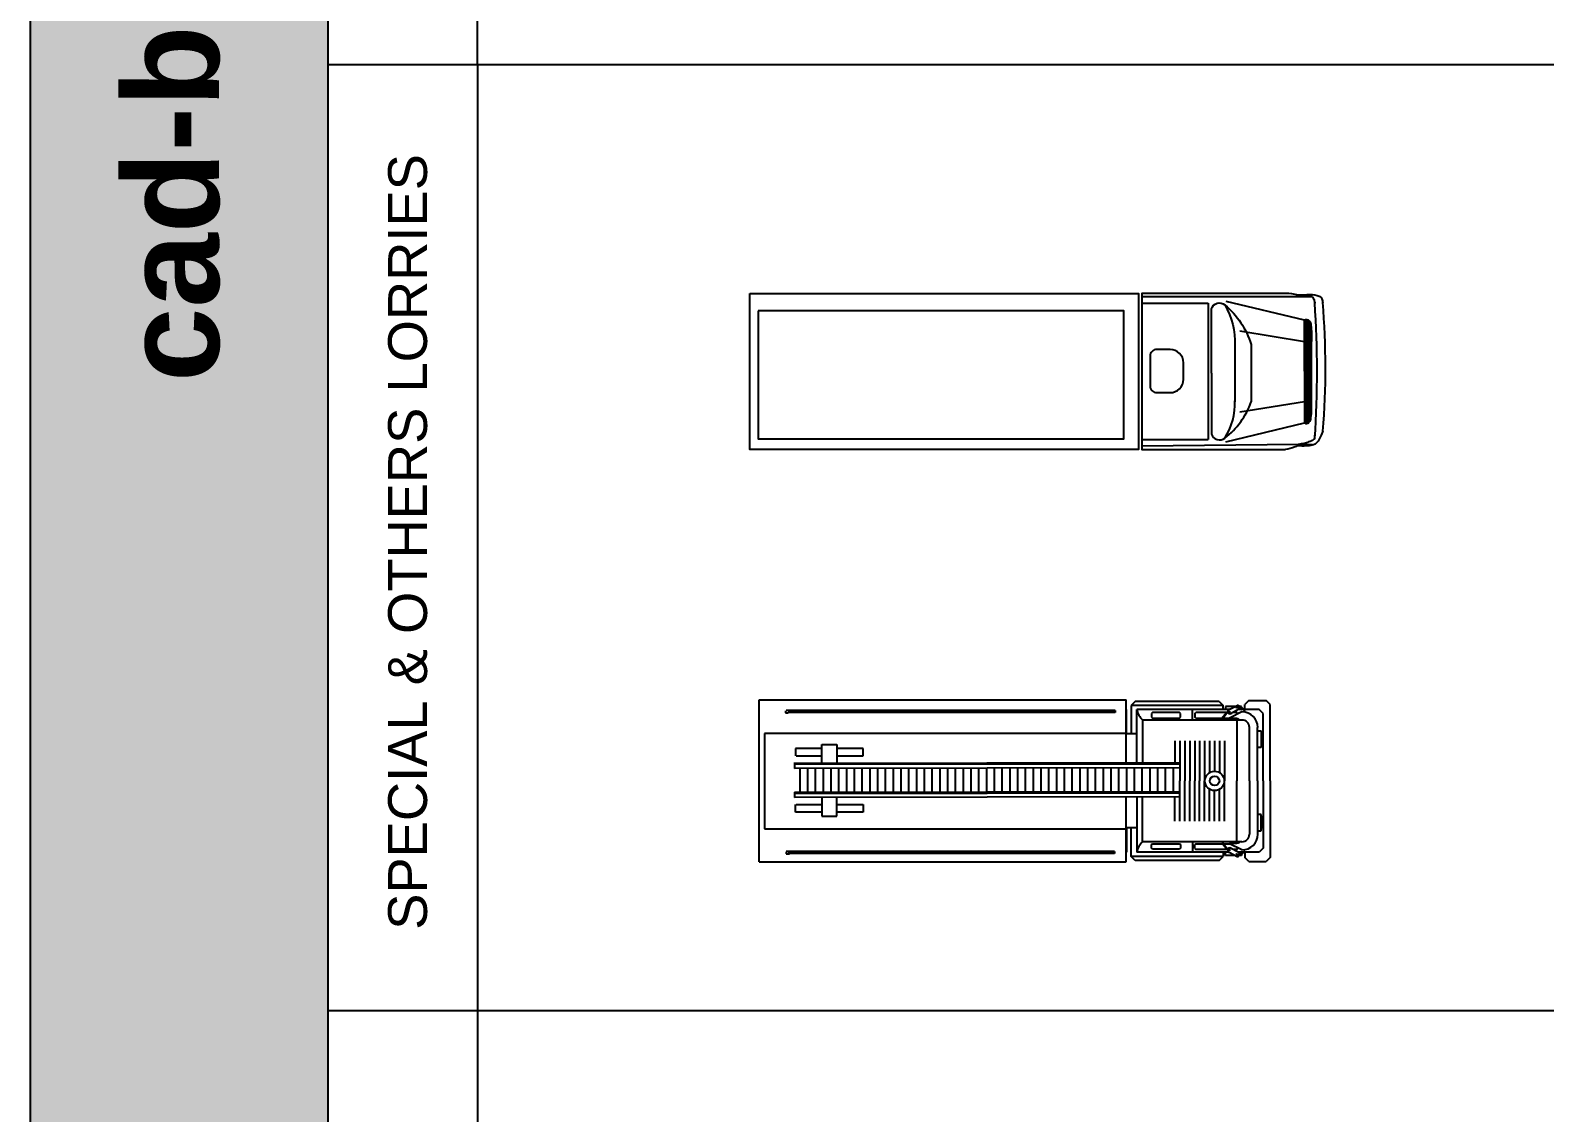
# Model space of a CAD drawing. Header units: millimetres. Extents: x 35403 to 155690, y 202798 to 276657.
# Drawn here: x 35403 to 58186, y 222966 to 239251 of the extents above; entities that cross this region are included whole.
import ezdxf

# ---------------------------------------------------------------- set-up
doc = ezdxf.new("R2010")
doc.units = ezdxf.units.MM
doc.layers.add('www.cad-blocks.net', color=7, linetype='Continuous')
doc.styles.get("Standard").update_dxf_attribs({"font": 'arial.ttf'})

# ---------------------------------------------------------------- blocks, each defined once
blk = doc.blocks.new('A$C18EA3BD2')
for p, q in [((8255, 2300), (5897, 2300)), ((8465, 2300), (8255, 2300)), ((0, 1550), (0, 2150)), ((5897, 2200), (6897, 2200)), ((6897, 2200), (6897, 150)), ((7164, 2233), (8343, 1950)), ((8343, 1950), (8344, 400)), ((8366, 1959), (8367, 391)), ((8390, 1956), (8391, 394)), ((8404, 1947), (8405, 403)), ((8418, 1933), (8419, 418)), ((8432, 1920), (8433, 431)), ((8447, 1835), (8448, 525)), ((7371, 1784), (8344, 1627)), ((8452, 725), (8452, 1625)), ((7299, 1585), (7299, 719)), ((7543, 1585), (7544, 719)), ((7371, 566), (8344, 723)), ((7164, 117), (8344, 400)), ((5897, 150), (6897, 150)), ((8255, 75), (5897, 50))]:
    blk.add_line(p, q)
at = {"ltscale": 0.5}
blk.add_lwpolyline([(0, 2350), (5847, 2350), (5847, 0), (0, 0)], close=True, dxfattribs=at)
at = {"flags": 128}
for points in [[(8059, 2350), (5897, 2350), (5897, 0), (8059, 0)], [(8255, 75), (8465, 75)]]:
    blk.add_lwpolyline(points, dxfattribs=at)
blk.add_lwpolyline([(126, 2088), (126, 162), (5627, 162), (5627, 2088)], close=True)
for points in [[(6947, 1150), (6947, 1900), (6947, 2119, -0.521395), (7147, 2177, -0.141581), (7544, 1581, -0.32332)], [(7147, 2177), (7147, 2177), (7147, 2177, -0.438249), (7147, 2177, -0.143115), (7300, 1567, -0.219748)], [(8344, 1950, -0.440335), (8414, 1936, -0.325902), (8443, 1873, -0.039303), (8452, 1625, -0.039303)], [(6947, 1150), (6947, 450), (6947, 231, 0.521395), (7147, 173, 0.150201), (7544, 719, 0.32332)], [(7147, 173), (7147, 173), (7147, 173, 0.438249), (7147, 173, 0.155039), (7300, 733, 0.219748)], [(8344, 400, 0.440335), (8414, 414, 0.325902), (8443, 477, 0.039303), (8452, 725, 0.039303)]]:
    blk.add_lwpolyline(points, format="xyb", dxfattribs=at)
at = {"ltscale": 0.25}
blk.add_lwpolyline([(6324, 1506), (6124, 1506, 0.414214), (6024, 1406), (6024, 956, 0.414214), (6124, 856), (6324, 856, 0.414214), (6524, 1056), (6524, 1306, 0.414214)], format="xyb", close=True, dxfattribs=at)
for centre, radius, start, end in [((-6819, 1185), 15354, 356.2139, 3.8156), ((-3088, 1227), 11750, 355.3721, 4.8058)]:
    blk.add_arc(centre, radius, start, end)
for points, start_tangent, end_tangent in [([(8255, 2300), (8208, 2332), (8019, 2350)], (-0.158971, 0.987283), (-1, 0)), ([(8581, 2300), (8606, 2270), (8621, 2208)], (0.99466, -0.103205), (0.187823, -0.982203)), ([(8255, 75), (8208, 43), (8059, 0)], (-0.158971, -0.987283), (-1, 0))]:
    blk.add_spline(points, degree=3, dxfattribs=dict(start_tangent=start_tangent, end_tangent=end_tangent))
for points, knots in [([(8581, 2300), (8522, 2326), (8405, 2329), (8303, 2321), (8239, 2321)], [0, 0, 0, 0, 0.1260332, 0.318908, 0.318908, 0.318908, 0.318908]), ([(8465, 2300), (8486, 2266), (8491, 2252), (8496, 2230), (8498, 2219), (8501, 2205), (8501, 2204), (8501, 2203)], [0.02250797, 0.02250797, 0.02250797, 0.02250797, 0.06072373, 0.06072373, 0.0989395, 0.0989395, 0.10269293, 0.10269293, 0.10269293, 0.10269293]), ([(8624, 279), (8554, 86), (8405, 46), (8303, 54), (8239, 55)], [0, 0, 0, 0, 0.1260332, 0.318908, 0.318908, 0.318908, 0.318908]), ([(8255, 79), (8398, 109), (8430, 123), (8478, 145), (8490, 156), (8501, 170), (8501, 171), (8506, 242)], [0.02250797, 0.02250797, 0.02250797, 0.02250797, 0.06072373, 0.06072373, 0.0989395, 0.0989395, 0.10269293, 0.10269293, 0.10269293, 0.10269293])]:
    blk.add_open_spline(points, degree=3, knots=knots)
blk = doc.blocks.new('A$C6498295D')
for p, q in [((0, 0), (0, 2439)), ((0, 2439), (5523, 2439)), ((5523, 1495), (5523, 2439)), ((5528, 2291), (5523, 2291)), ((5528, 1928), (5528, 2291)), ((5657, 2415), (5597, 2355)), ((5597, 2355), (5597, 2293)), ((6981, 2355), (5597, 2355)), ((5597, 2293), (5597, 1930)), ((6921, 2415), (5657, 2415)), ((7068, 2291), (5684, 2291)), ((5684, 1495), (5684, 2291)), ((6522, 2135), (6522, 2291)), ((6921, 2415), (6981, 2355)), ((6981, 2293), (6981, 2355)), ((7164, 2341), (7019, 2341)), ((7019, 2341), (7019, 2291)), ((7084, 2297), (7191, 2356)), ((7220, 2298), (7094, 2230)), ((7182, 2318), (7175, 2325)), ((7197, 2334), (7176, 2325)), ((7200, 2325), (7182, 2318)), ((7197, 2335), (7257, 2328)), ((7216, 2321), (7200, 2325)), ((7285, 2291), (7207, 2291)), ((7251, 2322), (7216, 2322)), ((7258, 2341), (7224, 2341)), ((7304, 2275), (7251, 2322)), ((7257, 2328), (7311, 2275)), ((7258, 2327), (7258, 2341)), ((7258, 2291), (7258, 2315)), ((7526, 2291), (7294, 2291)), ((7369, 2430), (7309, 2370)), ((7309, 2291), (7309, 2370)), ((7369, 2430), (7630, 2430)), ((7586, 2231), (7526, 2291)), ((7690, 2370), (7630, 2430)), ((7690, 1219), (7690, 2370)), ((397, 2275), (397, 2242)), ((397, 2242), (437, 2242)), ((5358, 2276), (409, 2276)), ((5359, 2246), (439, 2246)), ((5358, 2276), (5358, 2246)), ((7266, 2135), (5770, 2135)), ((5770, 2135), (5770, 1496)), ((5922, 2246), (5907, 2231)), ((5907, 2231), (5907, 2179)), ((5907, 2179), (5922, 2164)), ((6327, 2246), (5922, 2246)), ((5922, 2164), (6327, 2164)), ((6342, 2231), (6327, 2246)), ((6327, 2164), (6342, 2179)), ((6342, 2179), (6342, 2231)), ((6555, 2235), (6570, 2250)), ((6555, 2235), (6555, 2179)), ((6570, 2164), (6555, 2179)), ((7050, 2250), (6570, 2250)), ((6570, 2164), (6969, 2164)), ((7026, 2238), (6963, 2157)), ((6978, 2154), (6963, 2156)), ((7034, 2234), (6978, 2154)), ((6985, 2164), (7081, 2164)), ((7084, 2266), (7026, 2238)), ((7090, 2260), (7034, 2234)), ((7266, 2258), (7076, 2164)), ((7172, 2158), (7076, 2164)), ((7083, 2265), (7089, 2259)), ((7192, 2250), (7132, 2250)), ((7188, 2135), (7188, 1219)), ((7192, 2250), (7200, 2237)), ((7192, 2222), (7200, 2237)), ((7311, 2274), (7304, 2274)), ((7586, 1219), (7586, 2231)), ((82, 1930), (82, 498)), ((5523, 1930), (82, 1930)), ((5684, 1928), (5523, 1928)), ((6254, 1824), (6254, 1496)), ((6329, 1824), (6329, 1219)), ((6404, 1824), (6404, 1219)), ((6479, 1824), (6479, 1219)), ((6554, 1824), (6554, 1219)), ((6629, 1824), (6629, 1219)), ((6704, 1824), (6704, 1219)), ((6779, 1824), (6779, 1345)), ((6854, 1824), (6854, 1366)), ((6929, 1824), (6929, 1345)), ((7004, 1824), (7004, 1219)), ((7378, 1219), (7378, 2023)), ((7501, 1219), (7501, 2023)), ((7501, 1972), (7553, 1972)), ((7553, 1972), (7553, 1723)), ((7553, 1947), (7563, 1937)), ((7563, 1937), (7563, 1750)), ((551, 1707), (551, 1595)), ((947, 1707), (551, 1707)), ((947, 1493), (947, 1768)), ((947, 1768), (1171, 1768)), ((1171, 1768), (1171, 1493)), ((1567, 1707), (1171, 1707)), ((1567, 1595), (1567, 1707)), ((7553, 1723), (7501, 1723)), ((7563, 1750), (7553, 1740)), ((523, 1487), (6329, 1496)), ((536, 1487), (536, 1407)), ((536, 1469), (6329, 1478)), ((6329, 1416), (536, 1407)), ((561, 1595), (947, 1595)), ((612, 1407), (612, 1050)), ((729, 1407), (729, 1050)), ((846, 1407), (846, 1050)), ((963, 1407), (963, 1050)), ((1080, 1408), (1080, 1051)), ((1171, 1595), (1567, 1595)), ((1197, 1408), (1197, 1051)), ((1314, 1408), (1314, 1051)), ((1431, 1408), (1431, 1051)), ((1548, 1408), (1548, 1051)), ((1665, 1409), (1665, 1051)), ((1782, 1409), (1782, 1052)), ((1899, 1409), (1899, 1052)), ((2016, 1409), (2016, 1052)), ((2133, 1409), (2133, 1052)), ((2250, 1410), (2250, 1052)), ((2367, 1410), (2367, 1053)), ((2484, 1410), (2484, 1053)), ((2601, 1410), (2601, 1053)), ((2718, 1410), (2718, 1053)), ((2835, 1410), (2835, 1053)), ((2952, 1411), (2952, 1054)), ((3069, 1411), (3069, 1054)), ((3186, 1411), (3186, 1054)), ((3303, 1411), (3303, 1054)), ((3420, 1411), (3420, 1054)), ((3537, 1412), (3537, 1054)), ((3654, 1412), (3654, 1055)), ((3771, 1412), (3771, 1055)), ((3888, 1412), (3888, 1055)), ((4005, 1412), (4005, 1055)), ((4122, 1413), (4122, 1055)), ((4239, 1413), (4239, 1056)), ((4356, 1413), (4356, 1056)), ((4473, 1413), (4473, 1056)), ((4590, 1413), (4590, 1056)), ((4707, 1413), (4707, 1056)), ((4824, 1414), (4824, 1057)), ((4941, 1414), (4941, 1057)), ((5058, 1414), (5058, 1057)), ((5175, 1414), (5175, 1057)), ((5292, 1414), (5292, 1057)), ((5409, 1415), (5409, 1057)), ((5526, 1415), (5526, 1058)), ((5643, 1415), (5643, 1058)), ((5760, 1415), (5760, 1058)), ((5877, 1415), (5877, 1058)), ((5994, 1416), (5994, 1058)), ((6111, 1416), (6111, 1059)), ((6228, 1416), (6228, 1059)), ((6329, 615), (6329, 1219)), ((6404, 615), (6404, 1219)), ((6479, 615), (6479, 1219)), ((6554, 615), (6554, 1219)), ((6629, 615), (6629, 1219)), ((6704, 615), (6704, 1219)), ((7004, 615), (7004, 1219)), ((7188, 303), (7188, 1219)), ((7378, 1219), (7378, 416)), ((7501, 1219), (7501, 416)), ((7586, 1219), (7586, 208)), ((7690, 1219), (7690, 69)), ((536, 1050), (6329, 1059)), ((536, 1050), (536, 969)), ((536, 1032), (6329, 1041)), ((6329, 979), (536, 969)), ((947, 964), (947, 689)), ((1171, 689), (1171, 964)), ((5523, 0), (5523, 977)), ((5684, 978), (5684, 148)), ((5770, 303), (5770, 978)), ((6254, 615), (6254, 978)), ((6779, 615), (6779, 1094)), ((6854, 615), (6854, 1073)), ((6929, 615), (6929, 1094)), ((551, 750), (551, 862)), ((947, 750), (551, 750)), ((561, 862), (947, 862)), ((947, 689), (1171, 689)), ((1171, 862), (1567, 862)), ((1567, 750), (1171, 750)), ((1567, 862), (1567, 750)), ((7553, 716), (7501, 716)), ((7553, 467), (7553, 716)), ((7563, 689), (7553, 698)), ((7563, 502), (7563, 689)), ((82, 498), (5516, 498)), ((5684, 511), (5523, 511)), ((5528, 511), (5528, 148)), ((5597, 145), (5597, 509)), ((7501, 467), (7553, 467)), ((7553, 492), (7563, 502)), ((7266, 303), (5770, 303)), ((5907, 260), (5922, 275)), ((5907, 208), (5907, 260)), ((5922, 275), (6327, 275)), ((6327, 275), (6342, 260)), ((6342, 260), (6342, 208)), ((6522, 303), (6522, 148)), ((6570, 275), (6555, 260)), ((6555, 204), (6555, 260)), ((6570, 275), (6969, 275)), ((6978, 285), (6963, 283)), ((7026, 201), (6963, 282)), ((7034, 205), (6978, 284)), ((6985, 275), (7081, 275)), ((7172, 280), (7076, 275)), ((7266, 180), (7076, 275)), ((0, 0), (5523, 0)), ((5347, 156), (409, 156)), ((410, 151), (410, 124)), ((410, 124), (457, 124)), ((5347, 126), (439, 126)), ((5347, 156), (5347, 126)), ((5528, 148), (5523, 148)), ((5597, 84), (5597, 145)), ((6981, 84), (5597, 84)), ((5657, 24), (5597, 84)), ((6921, 24), (5657, 24)), ((7068, 148), (5684, 148)), ((5922, 193), (5907, 208)), ((6327, 193), (5922, 193)), ((6342, 208), (6327, 193)), ((6555, 204), (6570, 189)), ((7050, 189), (6570, 189)), ((6921, 24), (6981, 84)), ((6981, 145), (6981, 84)), ((7019, 98), (7019, 148)), ((7164, 98), (7019, 98)), ((7084, 173), (7026, 201)), ((7090, 179), (7034, 205)), ((7083, 174), (7089, 180)), ((7084, 142), (7191, 83)), ((7220, 141), (7094, 209)), ((7192, 189), (7132, 189)), ((7182, 120), (7175, 113)), ((7197, 105), (7176, 113)), ((7200, 113), (7182, 120)), ((7192, 217), (7200, 202)), ((7192, 189), (7200, 202)), ((7197, 104), (7257, 111)), ((7216, 117), (7200, 113)), ((7285, 148), (7207, 148)), ((7251, 117), (7216, 117)), ((7258, 98), (7224, 98)), ((7304, 164), (7251, 117)), ((7257, 111), (7311, 164)), ((7258, 148), (7258, 124)), ((7258, 112), (7258, 98)), ((7526, 148), (7294, 148)), ((7311, 165), (7304, 165)), ((7309, 148), (7309, 69)), ((7369, 9), (7309, 69)), ((7369, 9), (7630, 9)), ((7586, 208), (7526, 148)), ((7690, 69), (7630, 9))]:
    blk.add_line(p, q)
for radius in [146, 71.3]:
    blk.add_circle((6854, 1219), radius)
for centre, radius, start, end in [((5986, 2357), 309, 192.305, 225.7713), ((7087, 2263), 34.2, 94.9612, 201.5744), ((7195, 2322), 34.5, 15.9975, 96.1829), ((7195, 2322), 34.5, 316.1424, 359.9349), ((7087, 2263), 34.2, 211.6041, 316.255), ((7172, 2046), 112, 52.7973, 90), ((7266, 2023), 236, 0, 90), ((7266, 2023), 112, 0, 90), ((5986, 82), 309, 134.2287, 167.695), ((7172, 393), 112, 270, 307.2027), ((7266, 416), 112, 270, 0), ((7266, 416), 236, 270, 0), ((7087, 176), 34.2, 158.4256, 265.0388), ((7087, 176), 34.2, 43.745, 148.3959), ((7195, 117), 34.5, 263.8171, 344.0025), ((7195, 117), 34.5, 0.0651, 43.8576)]:
    blk.add_arc(centre, radius, start, end)
blk = doc.blocks.new('FORMAT')
at = {"layer": 'www.cad-blocks.net', "true_color": 0x444444}
blk.add_hatch(color=250, dxfattribs=at).paths.add_polyline_path([(35403, 202798), (39877, 202798), (39877, 276657), (35403, 276657)])
at = {"layer": 'www.cad-blocks.net', "color": 250, "true_color": 0x444444}
for p, q in [((35403, 276657), (35403, 202798)), ((39877, 276657), (39877, 202798))]:
    blk.add_line(p, q, dxfattribs=at)
at = {"layer": 'www.cad-blocks.net'}
blk.add_line((39877, 276657), (39877, 202798), dxfattribs=at)
at = {"layer": 'www.cad-blocks.net', "color": 155, "true_color": 0x546d8e}
for p, q in [((39877, 275400), (39877, 203573)), ((42130, 238737), (42130, 275400)), ((39877, 238737), (155690, 238737)), ((42130, 238737), (42130, 203573)), ((39877, 224502), (155690, 224502))]:
    blk.add_line(p, q, dxfattribs=at)
at = {"layer": 'www.cad-blocks.net', "insert": (36802, 233959), "char_height": 1440, "attachment_point": 1, "rotation": 90}
blk.add_mtext_dynamic_manual_height_columns('{\\fArial|b1|i0|c0|p34;\\C255;\\c16777215;cad-bl  cks net}', width=33614.95, gutter_width=12.5, heights=[0], dxfattribs=at)
at = {"layer": 'www.cad-blocks.net', "color": 155, "true_color": 0x546d8e, "insert": (40786, 225718), "char_height": 585, "attachment_point": 1, "rotation": 90}
blk.add_mtext_dynamic_manual_height_columns('SPECIAL & OTHERS LORRIES  ', width=12955.18, gutter_width=12.5, heights=[0], dxfattribs=at)

msp = doc.modelspace()

# ---------------------------------------------------------------- block references
for name, p in [('A$C18EA3BD2', (46226, 232943)), ('A$C6498295D', (46366, 226739))]:
    msp.add_blockref(name, p)
at = {"layer": 'www.cad-blocks.net'}
msp.add_blockref('FORMAT', (0, 0), dxfattribs=at)

doc.saveas('drawing.dxf')
